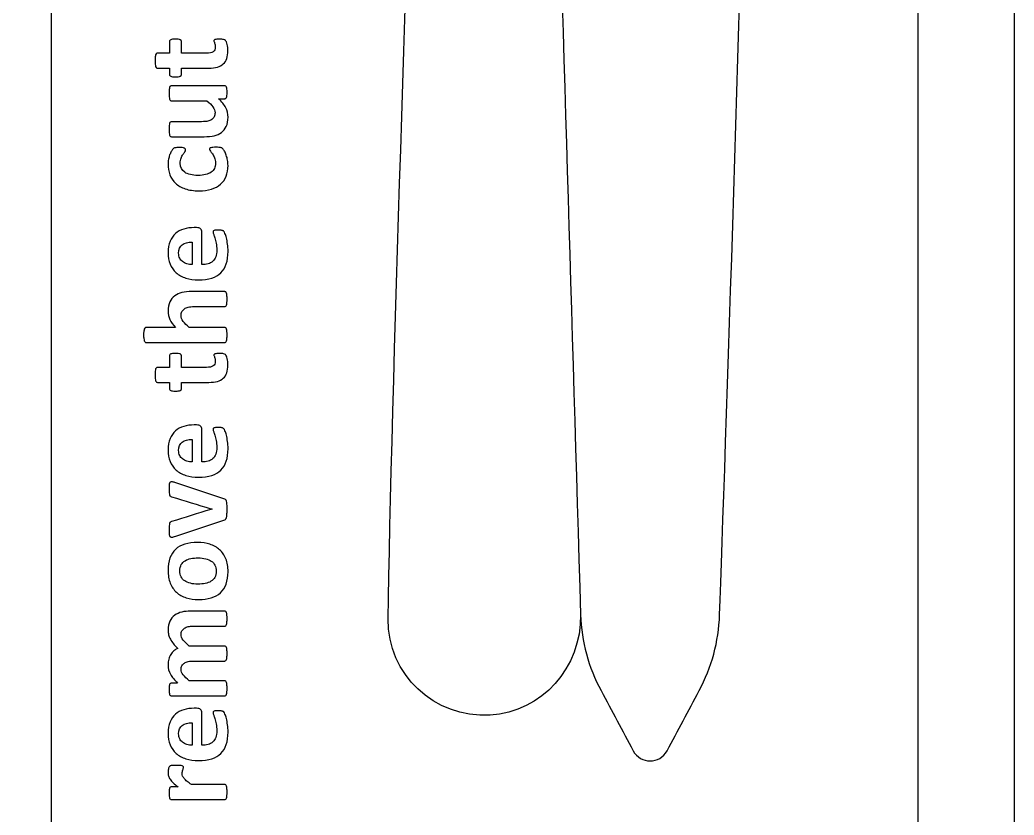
# Model space of a CAD drawing. Extents: x 0 to 465, y 0 to 285.
# Drawn here: x 413.5 to 465.2, y 39.2 to 80.5 of the extents above; entities that cross this region are included whole.
import ezdxf

# ---------------------------------------------------------------- set-up
doc = ezdxf.new("R2010")
doc.units = 0
doc.header["$MEASUREMENT"] = 0
doc.layers.add('DEFAULT', color=18, linetype='CONTINUOUS')

msp = doc.modelspace()

# ---------------------------------------------------------------- linework, layer by layer
at = {"layer": 'DEFAULT', "color": 18}
for points in [[(465.176, 0.176), (0.176, 0.176), (0.176, 285.176), (465.176, 285.176)], [(460.176, 5.176), (415.176, 5.176), (415.176, 140.176), (460.176, 140.176)]]:
    msp.add_lwpolyline(points, close=True, dxfattribs=at)
at = {"layer": 'DEFAULT', "color": 1}
for points, knots in [([(442.661, 49.626), (442.701, 46.927), (440.655, 44.579), (437.959, 44.425), (435.067, 44.26), (432.627, 46.56), (432.667, 49.419), (432.823, 60.412), (433.781, 87.935), (434.057, 95.727), (434.105, 97.101), (434.468, 98.442), (435.116, 99.653), (435.672, 100.692), (436.228, 101.731), (436.784, 102.77), (437.161, 103.474), (438.171, 103.474), (438.548, 102.77), (439.104, 101.731), (439.66, 100.692), (440.216, 99.653), (440.864, 98.442), (441.227, 97.099), (441.275, 95.725)], [0, 0, 0, 0, 1, 1, 1, 2, 2, 2, 3, 3, 3, 4, 4, 4, 14.021011, 14.021011, 14.021011, 15.021011, 15.021011, 15.021011, 25.042022, 25.042022, 25.042022, 26.042022, 26.042022, 26.042022, 26.042022]), ([(445.391, 42.581), (444.835, 43.621), (444.279, 44.66), (443.722, 45.7), (443.073, 46.91), (442.71, 48.254), (442.661, 49.626), (442.198, 64.992), (441.736, 80.358), (441.274, 95.724), (441.235, 98.426), (443.282, 100.772), (445.977, 100.927), (448.87, 101.093), (451.311, 98.793), (451.268, 95.935), (451.113, 84.939), (450.157, 57.419), (449.882, 49.626), (449.833, 48.25), (449.469, 46.91), (448.82, 45.7), (448.264, 44.66), (447.708, 43.621), (447.151, 42.581), (446.778, 41.879), (445.765, 41.879), (445.391, 42.581)], [0, 0, 0, 0, 10.025891, 10.025891, 10.025891, 11.025891, 11.025891, 11.025891, 141.754977, 141.754977, 141.754977, 142.754977, 142.754977, 142.754977, 143.754977, 143.754977, 143.754977, 144.754977, 144.754977, 144.754977, 145.754977, 145.754977, 145.754977, 155.780868, 155.780868, 155.780868, 156.780868, 156.780868, 156.780868, 156.780868])]:
    msp.add_open_spline(points, degree=3, knots=knots, dxfattribs=at)
at = {"layer": 'DEFAULT', "color": 18}
for points, knots in [([(423.904, 79.509), (423.995, 79.509), (424.065, 79.503), (424.113, 79.492), (424.162, 79.481), (424.196, 79.466), (424.215, 79.447), (424.235, 79.428), (424.252, 79.401), (424.268, 79.365), (424.283, 79.329), (424.297, 79.286), (424.308, 79.238), (424.32, 79.189), (424.329, 79.136), (424.335, 79.08), (424.341, 79.023), (424.344, 78.965), (424.344, 78.907), (424.344, 78.753), (424.325, 78.618), (424.285, 78.504), (424.246, 78.391), (424.186, 78.297), (424.103, 78.222), (424.022, 78.148), (423.919, 78.093), (423.796, 78.058), (423.671, 78.023), (423.525, 78.005), (423.355, 78.005), (422.883, 78.005), (422.41, 78.005), (421.938, 78.005), (421.938, 77.894), (421.938, 77.784), (421.938, 77.673), (421.938, 77.634), (421.914, 77.604), (421.865, 77.583), (421.817, 77.563), (421.736, 77.552), (421.622, 77.552), (421.562, 77.552), (421.511, 77.555), (421.47, 77.56), (421.428, 77.565), (421.396, 77.573), (421.372, 77.583), (421.349, 77.594), (421.331, 77.607), (421.321, 77.622), (421.311, 77.638), (421.306, 77.656), (421.306, 77.677), (421.306, 77.786), (421.306, 77.896), (421.306, 78.005), (421.1, 78.005), (420.894, 78.005), (420.689, 78.005), (420.668, 78.005), (420.649, 78.011), (420.633, 78.022), (420.616, 78.034), (420.603, 78.054), (420.591, 78.084), (420.58, 78.114), (420.571, 78.155), (420.566, 78.205), (420.561, 78.256), (420.558, 78.318), (420.558, 78.393), (420.558, 78.469), (420.561, 78.533), (420.566, 78.584), (420.571, 78.634), (420.58, 78.674), (420.591, 78.703), (420.603, 78.732), (420.616, 78.753), (420.633, 78.765), (420.649, 78.777), (420.668, 78.783), (420.689, 78.783), (420.894, 78.783), (421.1, 78.783), (421.306, 78.783), (421.306, 78.984), (421.306, 79.184), (421.306, 79.385), (421.306, 79.406), (421.311, 79.424), (421.321, 79.439), (421.331, 79.455), (421.349, 79.468), (421.372, 79.478), (421.396, 79.488), (421.428, 79.496), (421.47, 79.501), (421.511, 79.506), (421.562, 79.509), (421.622, 79.509), (421.736, 79.509), (421.817, 79.499), (421.865, 79.478), (421.914, 79.457), (421.938, 79.427), (421.938, 79.388), (421.938, 79.186), (421.938, 78.985), (421.938, 78.783), (422.371, 78.783), (422.804, 78.783), (423.237, 78.783), (423.388, 78.783), (423.501, 78.807), (423.576, 78.855), (423.652, 78.902), (423.69, 78.987), (423.69, 79.109), (423.69, 79.15), (423.686, 79.188), (423.679, 79.221), (423.672, 79.254), (423.663, 79.283), (423.654, 79.309), (423.645, 79.335), (423.637, 79.357), (423.63, 79.374), (423.622, 79.392), (423.618, 79.408), (423.618, 79.422), (423.618, 79.434), (423.622, 79.446), (423.63, 79.458), (423.637, 79.469), (423.651, 79.478), (423.673, 79.484), (423.694, 79.49), (423.724, 79.496), (423.761, 79.501), (423.798, 79.506), (423.846, 79.509), (423.904, 79.509)], [1, 1, 1, 1, 2, 2, 2, 3, 3, 3, 4, 4, 4, 5, 5, 5, 6, 6, 6, 7, 7, 7, 8, 8, 8, 9, 9, 9, 10, 10, 10, 11, 11, 11, 15.016, 15.016, 15.016, 15.956, 15.956, 15.956, 16.956, 16.956, 16.956, 17.956, 17.956, 17.956, 18.956, 18.956, 18.956, 19.956, 19.956, 19.956, 20.956, 20.956, 20.956, 21.956, 21.956, 21.956, 22.887, 22.887, 22.887, 24.636, 24.636, 24.636, 25.636, 25.636, 25.636, 26.636, 26.636, 26.636, 27.636, 27.636, 27.636, 28.636, 28.636, 28.636, 29.636, 29.636, 29.636, 30.636, 30.636, 30.636, 31.636, 31.636, 31.636, 32.636, 32.636, 32.636, 34.385, 34.385, 34.385, 36.091, 36.091, 36.091, 37.091, 37.091, 37.091, 38.091, 38.091, 38.091, 39.091, 39.091, 39.091, 40.091, 40.091, 40.091, 41.091, 41.091, 41.091, 42.091, 42.091, 42.091, 43.805, 43.805, 43.805, 47.487, 47.487, 47.487, 48.487, 48.487, 48.487, 49.487, 49.487, 49.487, 50.487, 50.487, 50.487, 51.487, 51.487, 51.487, 52.487, 52.487, 52.487, 53.487, 53.487, 53.487, 54.487, 54.487, 54.487, 55.487, 55.487, 55.487, 56.487, 56.487, 56.487, 57.487, 57.487, 57.487, 57.487]), ([(424.177, 77.087), (424.197, 77.087), (424.215, 77.082), (424.231, 77.072), (424.246, 77.062), (424.259, 77.044), (424.27, 77.018), (424.28, 76.992), (424.287, 76.958), (424.293, 76.915), (424.298, 76.873), (424.301, 76.82), (424.301, 76.756), (424.301, 76.687), (424.298, 76.632), (424.293, 76.59), (424.287, 76.547), (424.28, 76.514), (424.27, 76.489), (424.259, 76.464), (424.246, 76.447), (424.231, 76.436), (424.215, 76.426), (424.197, 76.421), (424.177, 76.421), (424.07, 76.421), (423.964, 76.421), (423.857, 76.421), (424.023, 76.268), (424.147, 76.112), (424.229, 75.954), (424.312, 75.796), (424.353, 75.632), (424.353, 75.463), (424.353, 75.272), (424.322, 75.113), (424.26, 74.984), (424.199, 74.854), (424.114, 74.75), (424.006, 74.67), (423.899, 74.591), (423.774, 74.534), (423.632, 74.5), (423.491, 74.466), (423.315, 74.449), (423.104, 74.449), (422.54, 74.449), (421.975, 74.449), (421.411, 74.449), (421.39, 74.449), (421.372, 74.455), (421.357, 74.466), (421.341, 74.477), (421.328, 74.498), (421.318, 74.528), (421.308, 74.558), (421.3, 74.598), (421.294, 74.649), (421.29, 74.699), (421.287, 74.762), (421.287, 74.836), (421.287, 74.913), (421.29, 74.976), (421.294, 75.025), (421.3, 75.075), (421.308, 75.115), (421.318, 75.145), (421.328, 75.175), (421.341, 75.196), (421.357, 75.208), (421.372, 75.221), (421.39, 75.227), (421.411, 75.227), (421.932, 75.227), (422.453, 75.227), (422.974, 75.227), (423.118, 75.227), (423.229, 75.236), (423.305, 75.255), (423.382, 75.273), (423.448, 75.302), (423.502, 75.34), (423.557, 75.379), (423.6, 75.427), (423.63, 75.486), (423.66, 75.545), (423.674, 75.613), (423.674, 75.692), (423.674, 75.791), (423.638, 75.891), (423.566, 75.991), (423.493, 76.091), (423.388, 76.198), (423.25, 76.312), (422.637, 76.312), (422.024, 76.312), (421.411, 76.312), (421.39, 76.312), (421.372, 76.318), (421.357, 76.329), (421.341, 76.341), (421.328, 76.361), (421.318, 76.391), (421.308, 76.421), (421.3, 76.461), (421.294, 76.511), (421.29, 76.56), (421.287, 76.623), (421.287, 76.7), (421.287, 76.776), (421.29, 76.839), (421.294, 76.889), (421.3, 76.939), (421.308, 76.978), (421.318, 77.007), (421.328, 77.036), (421.341, 77.056), (421.357, 77.069), (421.372, 77.081), (421.39, 77.087), (421.411, 77.087), (422.333, 77.087), (423.255, 77.087), (424.177, 77.087)], [7.84, 7.84, 7.84, 7.84, 8.84, 8.84, 8.84, 9.84, 9.84, 9.84, 10.84, 10.84, 10.84, 11.84, 11.84, 11.84, 12.84, 12.84, 12.84, 13.84, 13.84, 13.84, 14.84, 14.84, 14.84, 15.84, 15.84, 15.84, 16.745, 16.745, 16.745, 17.745, 17.745, 17.745, 18.745, 18.745, 18.745, 19.745, 19.745, 19.745, 20.745, 20.745, 20.745, 21.745, 21.745, 21.745, 22.745, 22.745, 22.745, 27.544, 27.544, 27.544, 28.544, 28.544, 28.544, 29.544, 29.544, 29.544, 30.544, 30.544, 30.544, 31.544, 31.544, 31.544, 32.544, 32.544, 32.544, 33.544, 33.544, 33.544, 34.544, 34.544, 34.544, 35.544, 35.544, 35.544, 39.974, 39.974, 39.974, 40.974, 40.974, 40.974, 41.974, 41.974, 41.974, 42.974, 42.974, 42.974, 43.974, 43.974, 43.974, 44.974, 44.974, 44.974, 45.974, 45.974, 45.974, 51.186, 51.186, 51.186, 52.186, 52.186, 52.186, 53.186, 53.186, 53.186, 54.186, 54.186, 54.186, 55.186, 55.186, 55.186, 56.186, 56.186, 56.186, 57.186, 57.186, 57.186, 58.186, 58.186, 58.186, 59.186, 59.186, 59.186, 67.026, 67.026, 67.026, 67.026]), ([(423.736, 73.9), (423.79, 73.9), (423.835, 73.899), (423.871, 73.895), (423.907, 73.892), (423.938, 73.888), (423.963, 73.883), (423.988, 73.878), (424.008, 73.872), (424.023, 73.864), (424.039, 73.857), (424.058, 73.841), (424.082, 73.816), (424.106, 73.791), (424.135, 73.749), (424.169, 73.689), (424.203, 73.629), (424.233, 73.561), (424.26, 73.484), (424.287, 73.408), (424.309, 73.325), (424.326, 73.235), (424.342, 73.145), (424.35, 73.053), (424.35, 72.957), (424.35, 72.745), (424.317, 72.556), (424.251, 72.391), (424.185, 72.227), (424.087, 72.089), (423.958, 71.978), (423.829, 71.866), (423.671, 71.782), (423.485, 71.725), (423.299, 71.668), (423.086, 71.64), (422.847, 71.64), (422.57, 71.64), (422.33, 71.674), (422.129, 71.743), (421.927, 71.813), (421.76, 71.909), (421.628, 72.033), (421.496, 72.158), (421.397, 72.304), (421.334, 72.474), (421.269, 72.643), (421.237, 72.829), (421.237, 73.032), (421.237, 73.114), (421.245, 73.195), (421.259, 73.275), (421.274, 73.355), (421.293, 73.429), (421.318, 73.498), (421.343, 73.568), (421.371, 73.63), (421.402, 73.684), (421.433, 73.739), (421.46, 73.778), (421.482, 73.801), (421.505, 73.823), (421.524, 73.84), (421.54, 73.849), (421.555, 73.858), (421.575, 73.865), (421.6, 73.871), (421.625, 73.876), (421.656, 73.88), (421.691, 73.883), (421.728, 73.886), (421.772, 73.888), (421.823, 73.888), (421.943, 73.888), (422.028, 73.877), (422.076, 73.857), (422.125, 73.836), (422.149, 73.809), (422.149, 73.776), (422.149, 73.741), (422.134, 73.703), (422.105, 73.664), (422.077, 73.625), (422.044, 73.579), (422.01, 73.525), (421.974, 73.471), (421.942, 73.407), (421.913, 73.333), (421.884, 73.258), (421.87, 73.169), (421.87, 73.066), (421.87, 72.863), (421.948, 72.708), (422.104, 72.601), (422.26, 72.493), (422.489, 72.439), (422.791, 72.439), (422.939, 72.439), (423.071, 72.453), (423.185, 72.48), (423.298, 72.507), (423.393, 72.547), (423.47, 72.599), (423.546, 72.652), (423.604, 72.718), (423.642, 72.798), (423.68, 72.877), (423.699, 72.97), (423.699, 73.075), (423.699, 73.183), (423.683, 73.275), (423.651, 73.353), (423.619, 73.43), (423.583, 73.498), (423.544, 73.556), (423.505, 73.614), (423.469, 73.662), (423.437, 73.702), (423.405, 73.741), (423.389, 73.774), (423.389, 73.801), (423.389, 73.819), (423.394, 73.835), (423.405, 73.847), (423.415, 73.86), (423.434, 73.87), (423.462, 73.877), (423.49, 73.884), (423.525, 73.89), (423.569, 73.894), (423.613, 73.898), (423.668, 73.9), (423.736, 73.9)], [1, 1, 1, 1, 2, 2, 2, 3, 3, 3, 4, 4, 4, 5, 5, 5, 6, 6, 6, 7, 7, 7, 8, 8, 8, 9, 9, 9, 10, 10, 10, 11, 11, 11, 12, 12, 12, 13, 13, 13, 14, 14, 14, 15, 15, 15, 16, 16, 16, 17, 17, 17, 18, 18, 18, 19, 19, 19, 20, 20, 20, 21, 21, 21, 22, 22, 22, 23, 23, 23, 24, 24, 24, 25, 25, 25, 26, 26, 26, 27, 27, 27, 28, 28, 28, 29, 29, 29, 30, 30, 30, 31, 31, 31, 32, 32, 32, 33, 33, 33, 34, 34, 34, 35, 35, 35, 36, 36, 36, 37, 37, 37, 38, 38, 38, 39, 39, 39, 40, 40, 40, 41, 41, 41, 42, 42, 42, 43, 43, 43, 44, 44, 44, 45, 45, 45, 45]), ([(422.713, 69.73), (422.808, 69.73), (422.879, 69.709), (422.924, 69.666), (422.969, 69.624), (422.992, 69.565), (422.992, 69.491), (422.992, 68.93), (422.992, 68.368), (422.992, 67.807), (423.11, 67.807), (423.217, 67.821), (423.313, 67.849), (423.409, 67.877), (423.491, 67.922), (423.558, 67.983), (423.626, 68.044), (423.676, 68.122), (423.712, 68.218), (423.747, 68.314), (423.764, 68.43), (423.764, 68.564), (423.764, 68.7), (423.755, 68.82), (423.735, 68.923), (423.715, 69.027), (423.694, 69.116), (423.67, 69.192), (423.646, 69.267), (423.624, 69.33), (423.605, 69.379), (423.585, 69.429), (423.575, 69.469), (423.575, 69.5), (423.575, 69.519), (423.579, 69.534), (423.586, 69.547), (423.593, 69.559), (423.606, 69.569), (423.625, 69.578), (423.644, 69.586), (423.67, 69.592), (423.704, 69.595), (423.738, 69.598), (423.781, 69.599), (423.833, 69.599), (423.878, 69.599), (423.917, 69.598), (423.949, 69.596), (423.981, 69.594), (424.008, 69.591), (424.031, 69.587), (424.054, 69.583), (424.073, 69.577), (424.088, 69.568), (424.104, 69.56), (424.119, 69.549), (424.133, 69.536), (424.148, 69.522), (424.167, 69.486), (424.192, 69.426), (424.217, 69.366), (424.241, 69.289), (424.265, 69.196), (424.289, 69.103), (424.309, 68.997), (424.327, 68.877), (424.345, 68.757), (424.353, 68.629), (424.353, 68.493), (424.353, 68.246), (424.322, 68.031), (424.261, 67.846), (424.198, 67.661), (424.104, 67.507), (423.978, 67.382), (423.852, 67.259), (423.693, 67.166), (423.501, 67.105), (423.308, 67.044), (423.083, 67.013), (422.825, 67.013), (422.579, 67.013), (422.357, 67.046), (422.16, 67.11), (421.963, 67.174), (421.795, 67.267), (421.658, 67.389), (421.52, 67.511), (421.415, 67.659), (421.343, 67.834), (421.27, 68.008), (421.234, 68.205), (421.234, 68.424), (421.234, 68.656), (421.268, 68.854), (421.337, 69.018), (421.405, 69.182), (421.499, 69.317), (421.62, 69.423), (421.741, 69.528), (421.884, 69.606), (422.05, 69.655), (422.215, 69.705), (422.395, 69.73), (422.589, 69.73), (422.63, 69.73), (422.672, 69.73), (422.713, 69.73)], [0.352, 0.352, 0.352, 0.352, 1.352, 1.352, 1.352, 2.352, 2.352, 2.352, 7.125, 7.125, 7.125, 8.125, 8.125, 8.125, 9.125, 9.125, 9.125, 10.125, 10.125, 10.125, 11.125, 11.125, 11.125, 12.125, 12.125, 12.125, 13.125, 13.125, 13.125, 14.125, 14.125, 14.125, 15.125, 15.125, 15.125, 16.125, 16.125, 16.125, 17.125, 17.125, 17.125, 18.125, 18.125, 18.125, 19.125, 19.125, 19.125, 20.125, 20.125, 20.125, 21.125, 21.125, 21.125, 22.125, 22.125, 22.125, 23.125, 23.125, 23.125, 24.125, 24.125, 24.125, 25.125, 25.125, 25.125, 26.125, 26.125, 26.125, 27.125, 27.125, 27.125, 28.125, 28.125, 28.125, 29.125, 29.125, 29.125, 30.125, 30.125, 30.125, 31.125, 31.125, 31.125, 32.125, 32.125, 32.125, 33.125, 33.125, 33.125, 34.125, 34.125, 34.125, 35.125, 35.125, 35.125, 36.125, 36.125, 36.125, 37.125, 37.125, 37.125, 38.125, 38.125, 38.125, 39.125, 39.125, 39.125, 39.477, 39.477, 39.477, 39.477]), ([(422.49, 68.973), (422.271, 68.979), (422.099, 68.935), (421.974, 68.841), (421.849, 68.747), (421.786, 68.602), (421.786, 68.406), (421.786, 68.306), (421.805, 68.22), (421.842, 68.147), (421.879, 68.074), (421.929, 68.013), (421.993, 67.964), (422.056, 67.915), (422.13, 67.878), (422.216, 67.852), (422.302, 67.826), (422.393, 67.811), (422.49, 67.807), (422.49, 68.196), (422.49, 68.584), (422.49, 68.973)], [3.305, 3.305, 3.305, 3.305, 4.305, 4.305, 4.305, 5.305, 5.305, 5.305, 6.305, 6.305, 6.305, 7.305, 7.305, 7.305, 8.305, 8.305, 8.305, 9.305, 9.305, 9.305, 12.61, 12.61, 12.61, 12.61]), ([(424.177, 66.409), (424.197, 66.409), (424.215, 66.403), (424.231, 66.39), (424.246, 66.378), (424.259, 66.357), (424.27, 66.328), (424.28, 66.299), (424.287, 66.26), (424.293, 66.209), (424.298, 66.158), (424.301, 66.096), (424.301, 66.021), (424.301, 65.945), (424.298, 65.881), (424.293, 65.831), (424.287, 65.78), (424.28, 65.74), (424.27, 65.711), (424.259, 65.682), (424.246, 65.662), (424.231, 65.649), (424.215, 65.637), (424.197, 65.631), (424.177, 65.631), (423.651, 65.631), (423.124, 65.631), (422.598, 65.631), (422.464, 65.631), (422.359, 65.621), (422.282, 65.601), (422.206, 65.582), (422.14, 65.553), (422.085, 65.516), (422.031, 65.479), (421.988, 65.431), (421.958, 65.372), (421.928, 65.313), (421.913, 65.244), (421.913, 65.166), (421.913, 65.066), (421.95, 64.966), (422.022, 64.865), (422.094, 64.764), (422.2, 64.658), (422.338, 64.549), (422.951, 64.549), (423.564, 64.549), (424.177, 64.549), (424.197, 64.549), (424.215, 64.542), (424.231, 64.53), (424.246, 64.518), (424.259, 64.497), (424.27, 64.467), (424.28, 64.437), (424.287, 64.397), (424.293, 64.347), (424.298, 64.298), (424.301, 64.234), (424.301, 64.158), (424.301, 64.081), (424.298, 64.019), (424.293, 63.969), (424.287, 63.919), (424.28, 63.879), (424.27, 63.85), (424.259, 63.82), (424.246, 63.798), (424.231, 63.786), (424.215, 63.773), (424.197, 63.767), (424.177, 63.767), (422.818, 63.767), (421.458, 63.767), (420.099, 63.767), (420.079, 63.767), (420.06, 63.773), (420.044, 63.786), (420.027, 63.798), (420.013, 63.82), (420.002, 63.85), (419.991, 63.879), (419.981, 63.919), (419.975, 63.969), (419.969, 64.019), (419.966, 64.081), (419.966, 64.158), (419.966, 64.234), (419.969, 64.298), (419.975, 64.347), (419.981, 64.397), (419.991, 64.437), (420.002, 64.467), (420.013, 64.497), (420.027, 64.518), (420.044, 64.53), (420.06, 64.542), (420.079, 64.549), (420.099, 64.549), (420.609, 64.549), (421.118, 64.549), (421.628, 64.549), (421.496, 64.683), (421.397, 64.82), (421.332, 64.959), (421.267, 65.099), (421.234, 65.244), (421.234, 65.395), (421.234, 65.583), (421.265, 65.742), (421.327, 65.871), (421.389, 66), (421.474, 66.105), (421.581, 66.184), (421.689, 66.264), (421.815, 66.321), (421.958, 66.356), (422.102, 66.391), (422.276, 66.409), (422.481, 66.409), (423.046, 66.409), (423.611, 66.409), (424.177, 66.409)], [4.808, 4.808, 4.808, 4.808, 5.808, 5.808, 5.808, 6.808, 6.808, 6.808, 7.808, 7.808, 7.808, 8.808, 8.808, 8.808, 9.808, 9.808, 9.808, 10.808, 10.808, 10.808, 11.808, 11.808, 11.808, 12.808, 12.808, 12.808, 17.282, 17.282, 17.282, 18.282, 18.282, 18.282, 19.282, 19.282, 19.282, 20.282, 20.282, 20.282, 21.282, 21.282, 21.282, 22.282, 22.282, 22.282, 23.282, 23.282, 23.282, 28.494, 28.494, 28.494, 29.494, 29.494, 29.494, 30.494, 30.494, 30.494, 31.494, 31.494, 31.494, 32.494, 32.494, 32.494, 33.494, 33.494, 33.494, 34.494, 34.494, 34.494, 35.494, 35.494, 35.494, 36.494, 36.494, 36.494, 48.052, 48.052, 48.052, 49.052, 49.052, 49.052, 50.052, 50.052, 50.052, 51.052, 51.052, 51.052, 52.052, 52.052, 52.052, 53.052, 53.052, 53.052, 54.052, 54.052, 54.052, 55.052, 55.052, 55.052, 56.052, 56.052, 56.052, 60.385, 60.385, 60.385, 61.385, 61.385, 61.385, 62.385, 62.385, 62.385, 63.385, 63.385, 63.385, 64.385, 64.385, 64.385, 65.385, 65.385, 65.385, 66.385, 66.385, 66.385, 71.193, 71.193, 71.193, 71.193]), ([(423.904, 63.203), (423.995, 63.203), (424.065, 63.197), (424.113, 63.186), (424.162, 63.174), (424.196, 63.16), (424.215, 63.141), (424.235, 63.122), (424.252, 63.095), (424.268, 63.059), (424.283, 63.023), (424.297, 62.98), (424.308, 62.932), (424.32, 62.883), (424.329, 62.83), (424.335, 62.774), (424.341, 62.716), (424.344, 62.659), (424.344, 62.601), (424.344, 62.446), (424.325, 62.312), (424.285, 62.198), (424.246, 62.085), (424.186, 61.99), (424.103, 61.916), (424.022, 61.842), (423.919, 61.787), (423.796, 61.752), (423.671, 61.717), (423.525, 61.699), (423.355, 61.699), (422.883, 61.699), (422.41, 61.699), (421.938, 61.699), (421.938, 61.589), (421.938, 61.478), (421.938, 61.367), (421.938, 61.328), (421.914, 61.298), (421.865, 61.277), (421.817, 61.257), (421.736, 61.246), (421.622, 61.246), (421.562, 61.246), (421.511, 61.249), (421.47, 61.254), (421.428, 61.26), (421.396, 61.267), (421.372, 61.277), (421.349, 61.288), (421.331, 61.301), (421.321, 61.316), (421.311, 61.332), (421.306, 61.35), (421.306, 61.371), (421.306, 61.48), (421.306, 61.59), (421.306, 61.699), (421.1, 61.699), (420.894, 61.699), (420.689, 61.699), (420.668, 61.699), (420.649, 61.705), (420.633, 61.716), (420.616, 61.728), (420.603, 61.748), (420.591, 61.778), (420.58, 61.808), (420.571, 61.849), (420.566, 61.899), (420.561, 61.95), (420.558, 62.012), (420.558, 62.087), (420.558, 62.163), (420.561, 62.227), (420.566, 62.277), (420.571, 62.328), (420.58, 62.368), (420.591, 62.397), (420.603, 62.426), (420.616, 62.446), (420.633, 62.459), (420.649, 62.471), (420.668, 62.477), (420.689, 62.477), (420.894, 62.477), (421.1, 62.477), (421.306, 62.477), (421.306, 62.678), (421.306, 62.878), (421.306, 63.079), (421.306, 63.1), (421.311, 63.118), (421.321, 63.133), (421.331, 63.149), (421.349, 63.162), (421.372, 63.172), (421.396, 63.182), (421.428, 63.19), (421.47, 63.195), (421.511, 63.2), (421.562, 63.203), (421.622, 63.203), (421.736, 63.203), (421.817, 63.193), (421.865, 63.172), (421.914, 63.151), (421.938, 63.121), (421.938, 63.082), (421.938, 62.88), (421.938, 62.679), (421.938, 62.477), (422.371, 62.477), (422.804, 62.477), (423.237, 62.477), (423.388, 62.477), (423.501, 62.501), (423.576, 62.549), (423.652, 62.596), (423.69, 62.681), (423.69, 62.803), (423.69, 62.844), (423.686, 62.882), (423.679, 62.915), (423.672, 62.948), (423.663, 62.977), (423.654, 63.003), (423.645, 63.029), (423.637, 63.051), (423.63, 63.068), (423.622, 63.085), (423.618, 63.102), (423.618, 63.116), (423.618, 63.129), (423.622, 63.141), (423.63, 63.152), (423.637, 63.163), (423.651, 63.172), (423.673, 63.178), (423.694, 63.184), (423.724, 63.19), (423.761, 63.195), (423.798, 63.2), (423.846, 63.203), (423.904, 63.203)], [1, 1, 1, 1, 2, 2, 2, 3, 3, 3, 4, 4, 4, 5, 5, 5, 6, 6, 6, 7, 7, 7, 8, 8, 8, 9, 9, 9, 10, 10, 10, 11, 11, 11, 15.016, 15.016, 15.016, 15.956, 15.956, 15.956, 16.956, 16.956, 16.956, 17.956, 17.956, 17.956, 18.956, 18.956, 18.956, 19.956, 19.956, 19.956, 20.956, 20.956, 20.956, 21.956, 21.956, 21.956, 22.887, 22.887, 22.887, 24.636, 24.636, 24.636, 25.636, 25.636, 25.636, 26.636, 26.636, 26.636, 27.636, 27.636, 27.636, 28.636, 28.636, 28.636, 29.636, 29.636, 29.636, 30.636, 30.636, 30.636, 31.636, 31.636, 31.636, 32.636, 32.636, 32.636, 34.385, 34.385, 34.385, 36.09, 36.09, 36.09, 37.09, 37.09, 37.09, 38.09, 38.09, 38.09, 39.09, 39.09, 39.09, 40.09, 40.09, 40.09, 41.09, 41.09, 41.09, 42.09, 42.09, 42.09, 43.804, 43.804, 43.804, 47.486, 47.486, 47.486, 48.486, 48.486, 48.486, 49.486, 49.486, 49.486, 50.486, 50.486, 50.486, 51.486, 51.486, 51.486, 52.486, 52.486, 52.486, 53.486, 53.486, 53.486, 54.486, 54.486, 54.486, 55.486, 55.486, 55.486, 56.486, 56.486, 56.486, 57.486, 57.486, 57.486, 57.486]), ([(422.713, 59.489), (422.808, 59.489), (422.879, 59.467), (422.924, 59.425), (422.969, 59.382), (422.992, 59.324), (422.992, 59.25), (422.992, 58.688), (422.992, 58.127), (422.992, 57.566), (423.11, 57.566), (423.217, 57.58), (423.313, 57.608), (423.409, 57.636), (423.491, 57.68), (423.558, 57.741), (423.626, 57.802), (423.676, 57.881), (423.712, 57.977), (423.747, 58.073), (423.764, 58.188), (423.764, 58.323), (423.764, 58.459), (423.755, 58.579), (423.735, 58.682), (423.715, 58.786), (423.694, 58.875), (423.67, 58.951), (423.646, 59.026), (423.624, 59.089), (423.605, 59.138), (423.585, 59.188), (423.575, 59.228), (423.575, 59.259), (423.575, 59.278), (423.579, 59.293), (423.586, 59.306), (423.593, 59.318), (423.606, 59.328), (423.625, 59.337), (423.644, 59.345), (423.67, 59.35), (423.704, 59.353), (423.738, 59.357), (423.781, 59.358), (423.833, 59.358), (423.878, 59.358), (423.917, 59.357), (423.949, 59.355), (423.981, 59.353), (424.008, 59.35), (424.031, 59.346), (424.054, 59.342), (424.073, 59.335), (424.088, 59.327), (424.104, 59.319), (424.119, 59.308), (424.133, 59.295), (424.148, 59.281), (424.167, 59.244), (424.192, 59.185), (424.217, 59.125), (424.241, 59.048), (424.265, 58.955), (424.289, 58.862), (424.309, 58.756), (424.327, 58.636), (424.345, 58.516), (424.353, 58.388), (424.353, 58.251), (424.353, 58.006), (424.322, 57.79), (424.261, 57.605), (424.198, 57.42), (424.104, 57.265), (423.978, 57.141), (423.852, 57.017), (423.693, 56.925), (423.501, 56.864), (423.308, 56.803), (423.083, 56.772), (422.825, 56.772), (422.579, 56.772), (422.357, 56.804), (422.16, 56.869), (421.963, 56.932), (421.795, 57.026), (421.658, 57.148), (421.52, 57.269), (421.415, 57.418), (421.343, 57.592), (421.27, 57.767), (421.234, 57.964), (421.234, 58.183), (421.234, 58.415), (421.268, 58.613), (421.337, 58.777), (421.405, 58.941), (421.499, 59.076), (421.62, 59.181), (421.741, 59.287), (421.884, 59.364), (422.05, 59.414), (422.215, 59.464), (422.395, 59.489), (422.589, 59.489), (422.63, 59.489), (422.672, 59.489), (422.713, 59.489)], [0.352, 0.352, 0.352, 0.352, 1.352, 1.352, 1.352, 2.352, 2.352, 2.352, 7.125, 7.125, 7.125, 8.125, 8.125, 8.125, 9.125, 9.125, 9.125, 10.125, 10.125, 10.125, 11.125, 11.125, 11.125, 12.125, 12.125, 12.125, 13.125, 13.125, 13.125, 14.125, 14.125, 14.125, 15.125, 15.125, 15.125, 16.125, 16.125, 16.125, 17.125, 17.125, 17.125, 18.125, 18.125, 18.125, 19.125, 19.125, 19.125, 20.125, 20.125, 20.125, 21.125, 21.125, 21.125, 22.125, 22.125, 22.125, 23.125, 23.125, 23.125, 24.125, 24.125, 24.125, 25.125, 25.125, 25.125, 26.125, 26.125, 26.125, 27.125, 27.125, 27.125, 28.125, 28.125, 28.125, 29.125, 29.125, 29.125, 30.125, 30.125, 30.125, 31.125, 31.125, 31.125, 32.125, 32.125, 32.125, 33.125, 33.125, 33.125, 34.125, 34.125, 34.125, 35.125, 35.125, 35.125, 36.125, 36.125, 36.125, 37.125, 37.125, 37.125, 38.125, 38.125, 38.125, 39.125, 39.125, 39.125, 39.477, 39.477, 39.477, 39.477]), ([(422.49, 58.732), (422.271, 58.738), (422.099, 58.694), (421.974, 58.6), (421.849, 58.506), (421.786, 58.361), (421.786, 58.165), (421.786, 58.065), (421.805, 57.979), (421.842, 57.906), (421.879, 57.832), (421.929, 57.771), (421.993, 57.723), (422.056, 57.674), (422.13, 57.637), (422.216, 57.611), (422.302, 57.585), (422.393, 57.57), (422.49, 57.566), (422.49, 57.955), (422.49, 58.343), (422.49, 58.732)], [3.305, 3.305, 3.305, 3.305, 4.305, 4.305, 4.305, 5.305, 5.305, 5.305, 6.305, 6.305, 6.305, 7.305, 7.305, 7.305, 8.305, 8.305, 8.305, 9.305, 9.305, 9.305, 12.61, 12.61, 12.61, 12.61]), ([(421.408, 56.534), (421.418, 56.534), (421.431, 56.533), (421.445, 56.532), (421.459, 56.531), (421.476, 56.529), (421.493, 56.526), (421.511, 56.523), (421.531, 56.519), (421.554, 56.513), (421.576, 56.508), (421.602, 56.501), (421.631, 56.493), (422.465, 56.216), (423.299, 55.939), (424.133, 55.662), (424.168, 55.652), (424.197, 55.638), (424.219, 55.621), (424.24, 55.603), (424.257, 55.574), (424.27, 55.533), (424.282, 55.493), (424.29, 55.439), (424.295, 55.369), (424.298, 55.3), (424.301, 55.21), (424.301, 55.098), (424.301, 54.988), (424.298, 54.899), (424.293, 54.83), (424.288, 54.761), (424.279, 54.706), (424.267, 54.667), (424.254, 54.628), (424.237, 54.599), (424.215, 54.582), (424.194, 54.564), (424.166, 54.55), (424.133, 54.54), (423.299, 54.263), (422.465, 53.986), (421.631, 53.709), (421.59, 53.697), (421.552, 53.687), (421.52, 53.68), (421.487, 53.672), (421.463, 53.668), (421.448, 53.667), (421.434, 53.666), (421.42, 53.666), (421.408, 53.666), (421.387, 53.666), (421.369, 53.671), (421.354, 53.682), (421.338, 53.694), (421.325, 53.714), (421.315, 53.743), (421.304, 53.772), (421.297, 53.812), (421.293, 53.862), (421.289, 53.913), (421.287, 53.977), (421.287, 54.053), (421.287, 54.138), (421.29, 54.206), (421.295, 54.258), (421.3, 54.309), (421.307, 54.35), (421.316, 54.38), (421.326, 54.41), (421.339, 54.431), (421.356, 54.444), (421.374, 54.456), (421.395, 54.467), (421.42, 54.475), (422.097, 54.685), (422.774, 54.894), (423.451, 55.104), (423.477, 55.11), (423.503, 55.117), (423.529, 55.123), (423.503, 55.129), (423.477, 55.135), (423.451, 55.142), (422.774, 55.348), (422.097, 55.555), (421.42, 55.761), (421.395, 55.768), (421.374, 55.778), (421.356, 55.791), (421.339, 55.804), (421.326, 55.826), (421.316, 55.854), (421.307, 55.883), (421.3, 55.922), (421.295, 55.971), (421.29, 56.019), (421.287, 56.083), (421.287, 56.161), (421.287, 56.238), (421.289, 56.3), (421.293, 56.349), (421.297, 56.398), (421.304, 56.436), (421.315, 56.462), (421.325, 56.489), (421.338, 56.508), (421.354, 56.518), (421.369, 56.528), (421.387, 56.534), (421.408, 56.534)], [1, 1, 1, 1, 2, 2, 2, 3, 3, 3, 4, 4, 4, 5, 5, 5, 12.474047, 12.474047, 12.474047, 13.474047, 13.474047, 13.474047, 14.474047, 14.474047, 14.474047, 15.474047, 15.474047, 15.474047, 16.474047, 16.474047, 16.474047, 17.474047, 17.474047, 17.474047, 18.474047, 18.474047, 18.474047, 19.474047, 19.474047, 19.474047, 20.474047, 20.474047, 20.474047, 27.948095, 27.948095, 27.948095, 28.948095, 28.948095, 28.948095, 29.948095, 29.948095, 29.948095, 30.948095, 30.948095, 30.948095, 31.948095, 31.948095, 31.948095, 32.948095, 32.948095, 32.948095, 33.948095, 33.948095, 33.948095, 34.948095, 34.948095, 34.948095, 35.948095, 35.948095, 35.948095, 36.948095, 36.948095, 36.948095, 37.948095, 37.948095, 37.948095, 38.948095, 38.948095, 38.948095, 44.975176, 44.975176, 44.975176, 45.20147, 45.20147, 45.20147, 45.427764, 45.427764, 45.427764, 51.446908, 51.446908, 51.446908, 52.446908, 52.446908, 52.446908, 53.446908, 53.446908, 53.446908, 54.446908, 54.446908, 54.446908, 55.446908, 55.446908, 55.446908, 56.446908, 56.446908, 56.446908, 57.446908, 57.446908, 57.446908, 58.446908, 58.446908, 58.446908, 59.446908, 59.446908, 59.446908, 59.446908]), ([(422.766, 53.389), (423.002, 53.389), (423.217, 53.359), (423.411, 53.297), (423.605, 53.235), (423.773, 53.14), (423.913, 53.014), (424.054, 52.888), (424.162, 52.73), (424.239, 52.54), (424.315, 52.35), (424.353, 52.128), (424.353, 51.874), (424.353, 51.627), (424.319, 51.414), (424.251, 51.232), (424.183, 51.05), (424.084, 50.899), (423.953, 50.779), (423.823, 50.659), (423.663, 50.57), (423.473, 50.512), (423.283, 50.454), (423.066, 50.425), (422.822, 50.425), (422.586, 50.425), (422.371, 50.457), (422.175, 50.52), (421.98, 50.583), (421.813, 50.678), (421.673, 50.804), (421.534, 50.93), (421.425, 51.088), (421.349, 51.277), (421.273, 51.466), (421.234, 51.687), (421.234, 51.942), (421.234, 52.19), (421.268, 52.405), (421.335, 52.587), (421.402, 52.769), (421.501, 52.919), (421.631, 53.038), (421.761, 53.157), (421.922, 53.245), (422.112, 53.303), (422.302, 53.361), (422.52, 53.389), (422.766, 53.389)], [1, 1, 1, 1, 2, 2, 2, 3, 3, 3, 4, 4, 4, 5, 5, 5, 6, 6, 6, 7, 7, 7, 8, 8, 8, 9, 9, 9, 10, 10, 10, 11, 11, 11, 12, 12, 12, 13, 13, 13, 14, 14, 14, 15, 15, 15, 16, 16, 16, 17, 17, 17, 17]), ([(422.797, 52.587), (422.66, 52.587), (422.535, 52.576), (422.42, 52.554), (422.305, 52.532), (422.206, 52.496), (422.121, 52.444), (422.036, 52.392), (421.97, 52.323), (421.922, 52.238), (421.875, 52.152), (421.851, 52.044), (421.851, 51.914), (421.851, 51.798), (421.873, 51.697), (421.915, 51.61), (421.957, 51.523), (422.019, 51.452), (422.101, 51.396), (422.183, 51.34), (422.28, 51.298), (422.395, 51.27), (422.51, 51.242), (422.641, 51.228), (422.788, 51.228), (422.924, 51.228), (423.049, 51.24), (423.164, 51.263), (423.279, 51.285), (423.379, 51.322), (423.464, 51.373), (423.548, 51.423), (423.614, 51.492), (423.66, 51.579), (423.707, 51.666), (423.73, 51.773), (423.73, 51.901), (423.73, 52.019), (423.709, 52.122), (423.667, 52.208), (423.625, 52.295), (423.563, 52.366), (423.482, 52.422), (423.402, 52.478), (423.304, 52.52), (423.189, 52.546), (423.074, 52.573), (422.944, 52.587), (422.797, 52.587)], [1, 1, 1, 1, 2, 2, 2, 3, 3, 3, 4, 4, 4, 5, 5, 5, 6, 6, 6, 7, 7, 7, 8, 8, 8, 9, 9, 9, 10, 10, 10, 11, 11, 11, 12, 12, 12, 13, 13, 13, 14, 14, 14, 15, 15, 15, 16, 16, 16, 17, 17, 17, 17]), ([(424.177, 49.827), (424.197, 49.827), (424.215, 49.821), (424.231, 49.808), (424.246, 49.796), (424.259, 49.775), (424.27, 49.746), (424.28, 49.717), (424.287, 49.678), (424.293, 49.629), (424.298, 49.579), (424.301, 49.516), (424.301, 49.439), (424.301, 49.361), (424.298, 49.297), (424.293, 49.247), (424.287, 49.198), (424.28, 49.158), (424.27, 49.128), (424.259, 49.098), (424.246, 49.077), (424.231, 49.066), (424.215, 49.054), (424.197, 49.049), (424.177, 49.049), (423.63, 49.049), (423.083, 49.049), (422.537, 49.049), (422.443, 49.049), (422.359, 49.04), (422.282, 49.022), (422.206, 49.005), (422.14, 48.978), (422.085, 48.942), (422.031, 48.906), (421.988, 48.86), (421.958, 48.805), (421.928, 48.751), (421.913, 48.685), (421.913, 48.609), (421.913, 48.515), (421.95, 48.422), (422.022, 48.326), (422.094, 48.231), (422.2, 48.128), (422.338, 48.016), (422.951, 48.016), (423.564, 48.016), (424.177, 48.016), (424.197, 48.016), (424.215, 48.01), (424.231, 47.997), (424.246, 47.985), (424.259, 47.964), (424.27, 47.934), (424.28, 47.904), (424.287, 47.865), (424.293, 47.815), (424.298, 47.765), (424.301, 47.703), (424.301, 47.629), (424.301, 47.552), (424.298, 47.489), (424.293, 47.439), (424.287, 47.39), (424.28, 47.35), (424.27, 47.32), (424.259, 47.29), (424.246, 47.269), (424.231, 47.257), (424.215, 47.244), (424.197, 47.238), (424.177, 47.238), (423.63, 47.238), (423.083, 47.238), (422.537, 47.238), (422.443, 47.238), (422.359, 47.229), (422.282, 47.212), (422.206, 47.194), (422.14, 47.168), (422.085, 47.132), (422.031, 47.098), (421.988, 47.052), (421.958, 46.996), (421.928, 46.94), (421.913, 46.875), (421.913, 46.801), (421.913, 46.706), (421.95, 46.611), (422.022, 46.515), (422.094, 46.421), (422.2, 46.318), (422.338, 46.209), (422.951, 46.209), (423.564, 46.209), (424.177, 46.209), (424.197, 46.209), (424.215, 46.203), (424.231, 46.19), (424.246, 46.178), (424.259, 46.156), (424.27, 46.126), (424.28, 46.096), (424.287, 46.057), (424.293, 46.007), (424.298, 45.957), (424.301, 45.895), (424.301, 45.818), (424.301, 45.741), (424.298, 45.678), (424.293, 45.629), (424.287, 45.579), (424.28, 45.539), (424.27, 45.509), (424.259, 45.479), (424.246, 45.458), (424.231, 45.446), (424.215, 45.434), (424.197, 45.427), (424.177, 45.427), (423.255, 45.427), (422.333, 45.427), (421.411, 45.427), (421.39, 45.427), (421.372, 45.432), (421.357, 45.443), (421.341, 45.453), (421.328, 45.472), (421.318, 45.498), (421.308, 45.526), (421.3, 45.56), (421.294, 45.602), (421.29, 45.645), (421.287, 45.698), (421.287, 45.762), (421.287, 45.828), (421.29, 45.883), (421.294, 45.926), (421.3, 45.97), (421.308, 46.004), (421.318, 46.027), (421.328, 46.051), (421.341, 46.068), (421.357, 46.078), (421.372, 46.089), (421.39, 46.094), (421.411, 46.094), (421.517, 46.094), (421.624, 46.094), (421.73, 46.094), (421.565, 46.247), (421.441, 46.399), (421.358, 46.551), (421.275, 46.703), (421.234, 46.862), (421.234, 47.027), (421.234, 47.141), (421.246, 47.243), (421.27, 47.334), (421.294, 47.425), (421.328, 47.506), (421.372, 47.578), (421.417, 47.649), (421.47, 47.71), (421.532, 47.762), (421.594, 47.814), (421.663, 47.857), (421.74, 47.892), (421.651, 47.975), (421.574, 48.056), (421.51, 48.136), (421.446, 48.215), (421.394, 48.294), (421.354, 48.371), (421.313, 48.449), (421.284, 48.526), (421.263, 48.604), (421.244, 48.682), (421.234, 48.761), (421.234, 48.841), (421.234, 49.025), (421.265, 49.18), (421.327, 49.306), (421.389, 49.432), (421.474, 49.534), (421.58, 49.611), (421.686, 49.689), (421.811, 49.744), (421.953, 49.777), (422.096, 49.81), (422.247, 49.827), (422.406, 49.827), (422.996, 49.827), (423.586, 49.827), (424.177, 49.827)], [5.019, 5.019, 5.019, 5.019, 6.019, 6.019, 6.019, 7.019, 7.019, 7.019, 8.019, 8.019, 8.019, 9.019, 9.019, 9.019, 10.019, 10.019, 10.019, 11.019, 11.019, 11.019, 12.019, 12.019, 12.019, 13.019, 13.019, 13.019, 17.668, 17.668, 17.668, 18.668, 18.668, 18.668, 19.668, 19.668, 19.668, 20.668, 20.668, 20.668, 21.668, 21.668, 21.668, 22.668, 22.668, 22.668, 23.668, 23.668, 23.668, 28.88, 28.88, 28.88, 29.88, 29.88, 29.88, 30.88, 30.88, 30.88, 31.88, 31.88, 31.88, 32.88, 32.88, 32.88, 33.88, 33.88, 33.88, 34.88, 34.88, 34.88, 35.88, 35.88, 35.88, 36.88, 36.88, 36.88, 41.529, 41.529, 41.529, 42.529, 42.529, 42.529, 43.529, 43.529, 43.529, 44.529, 44.529, 44.529, 45.529, 45.529, 45.529, 46.529, 46.529, 46.529, 47.529, 47.529, 47.529, 52.741, 52.741, 52.741, 53.741, 53.741, 53.741, 54.741, 54.741, 54.741, 55.741, 55.741, 55.741, 56.741, 56.741, 56.741, 57.741, 57.741, 57.741, 58.741, 58.741, 58.741, 59.741, 59.741, 59.741, 60.741, 60.741, 60.741, 68.581, 68.581, 68.581, 69.581, 69.581, 69.581, 70.581, 70.581, 70.581, 71.581, 71.581, 71.581, 72.581, 72.581, 72.581, 73.581, 73.581, 73.581, 74.581, 74.581, 74.581, 75.581, 75.581, 75.581, 76.581, 76.581, 76.581, 77.486, 77.486, 77.486, 78.486, 78.486, 78.486, 79.486, 79.486, 79.486, 80.486, 80.486, 80.486, 81.486, 81.486, 81.486, 82.486, 82.486, 82.486, 83.486, 83.486, 83.486, 84.486, 84.486, 84.486, 85.486, 85.486, 85.486, 86.486, 86.486, 86.486, 87.486, 87.486, 87.486, 88.486, 88.486, 88.486, 89.486, 89.486, 89.486, 90.486, 90.486, 90.486, 91.486, 91.486, 91.486, 96.505, 96.505, 96.505, 96.505]), ([(422.713, 44.786), (422.808, 44.786), (422.879, 44.764), (422.924, 44.722), (422.969, 44.679), (422.992, 44.621), (422.992, 44.547), (422.992, 43.986), (422.992, 43.424), (422.992, 42.863), (423.11, 42.863), (423.217, 42.877), (423.313, 42.905), (423.409, 42.933), (423.491, 42.977), (423.558, 43.038), (423.626, 43.099), (423.676, 43.178), (423.712, 43.274), (423.747, 43.37), (423.764, 43.485), (423.764, 43.62), (423.764, 43.756), (423.755, 43.876), (423.735, 43.979), (423.715, 44.083), (423.694, 44.172), (423.67, 44.248), (423.646, 44.323), (423.624, 44.386), (423.605, 44.435), (423.585, 44.485), (423.575, 44.525), (423.575, 44.556), (423.575, 44.575), (423.579, 44.59), (423.586, 44.603), (423.593, 44.615), (423.606, 44.625), (423.625, 44.634), (423.644, 44.642), (423.67, 44.647), (423.704, 44.651), (423.738, 44.654), (423.781, 44.655), (423.833, 44.655), (423.878, 44.655), (423.917, 44.654), (423.949, 44.652), (423.981, 44.65), (424.008, 44.647), (424.031, 44.643), (424.054, 44.639), (424.073, 44.633), (424.088, 44.624), (424.104, 44.616), (424.119, 44.605), (424.133, 44.592), (424.148, 44.578), (424.167, 44.542), (424.192, 44.482), (424.217, 44.422), (424.241, 44.345), (424.265, 44.252), (424.289, 44.159), (424.309, 44.053), (424.327, 43.933), (424.345, 43.813), (424.353, 43.685), (424.353, 43.548), (424.353, 43.302), (424.322, 43.087), (424.261, 42.902), (424.198, 42.717), (424.104, 42.562), (423.978, 42.438), (423.852, 42.314), (423.693, 42.222), (423.501, 42.161), (423.308, 42.1), (423.083, 42.069), (422.825, 42.069), (422.579, 42.069), (422.357, 42.101), (422.16, 42.166), (421.963, 42.229), (421.795, 42.323), (421.658, 42.445), (421.52, 42.567), (421.415, 42.715), (421.343, 42.889), (421.27, 43.064), (421.234, 43.261), (421.234, 43.48), (421.234, 43.712), (421.268, 43.91), (421.337, 44.074), (421.405, 44.238), (421.499, 44.373), (421.62, 44.478), (421.741, 44.584), (421.884, 44.661), (422.05, 44.711), (422.215, 44.761), (422.395, 44.786), (422.589, 44.786), (422.63, 44.786), (422.672, 44.786), (422.713, 44.786)], [0.352, 0.352, 0.352, 0.352, 1.352, 1.352, 1.352, 2.352, 2.352, 2.352, 7.125, 7.125, 7.125, 8.125, 8.125, 8.125, 9.125, 9.125, 9.125, 10.125, 10.125, 10.125, 11.125, 11.125, 11.125, 12.125, 12.125, 12.125, 13.125, 13.125, 13.125, 14.125, 14.125, 14.125, 15.125, 15.125, 15.125, 16.125, 16.125, 16.125, 17.125, 17.125, 17.125, 18.125, 18.125, 18.125, 19.125, 19.125, 19.125, 20.125, 20.125, 20.125, 21.125, 21.125, 21.125, 22.125, 22.125, 22.125, 23.125, 23.125, 23.125, 24.125, 24.125, 24.125, 25.125, 25.125, 25.125, 26.125, 26.125, 26.125, 27.125, 27.125, 27.125, 28.125, 28.125, 28.125, 29.125, 29.125, 29.125, 30.125, 30.125, 30.125, 31.125, 31.125, 31.125, 32.125, 32.125, 32.125, 33.125, 33.125, 33.125, 34.125, 34.125, 34.125, 35.125, 35.125, 35.125, 36.125, 36.125, 36.125, 37.125, 37.125, 37.125, 38.125, 38.125, 38.125, 39.125, 39.125, 39.125, 39.477, 39.477, 39.477, 39.477]), ([(422.49, 44.029), (422.271, 44.035), (422.099, 43.991), (421.974, 43.897), (421.849, 43.803), (421.786, 43.658), (421.786, 43.462), (421.786, 43.362), (421.805, 43.276), (421.842, 43.203), (421.879, 43.129), (421.929, 43.068), (421.993, 43.02), (422.056, 42.971), (422.13, 42.934), (422.216, 42.908), (422.302, 42.882), (422.393, 42.867), (422.49, 42.863), (422.49, 43.252), (422.49, 43.64), (422.49, 44.029)], [3.305, 3.305, 3.305, 3.305, 4.305, 4.305, 4.305, 5.305, 5.305, 5.305, 6.305, 6.305, 6.305, 7.305, 7.305, 7.305, 8.305, 8.305, 8.305, 9.305, 9.305, 9.305, 12.61, 12.61, 12.61, 12.61]), ([(421.668, 41.821), (421.743, 41.821), (421.804, 41.819), (421.851, 41.815), (421.899, 41.811), (421.936, 41.805), (421.963, 41.797), (421.99, 41.788), (422.008, 41.778), (422.019, 41.764), (422.029, 41.75), (422.034, 41.733), (422.034, 41.713), (422.034, 41.696), (422.031, 41.678), (422.024, 41.657), (422.016, 41.636), (422.008, 41.613), (422, 41.587), (421.992, 41.561), (421.984, 41.533), (421.977, 41.502), (421.97, 41.471), (421.966, 41.437), (421.966, 41.4), (421.966, 41.356), (421.975, 41.313), (421.992, 41.27), (422.01, 41.226), (422.037, 41.181), (422.074, 41.134), (422.112, 41.088), (422.161, 41.04), (422.223, 40.989), (422.285, 40.938), (422.362, 40.884), (422.453, 40.826), (423.027, 40.826), (423.602, 40.826), (424.177, 40.826), (424.197, 40.826), (424.215, 40.82), (424.231, 40.807), (424.246, 40.795), (424.259, 40.774), (424.27, 40.744), (424.28, 40.714), (424.288, 40.674), (424.293, 40.624), (424.298, 40.575), (424.301, 40.512), (424.301, 40.435), (424.301, 40.359), (424.298, 40.296), (424.293, 40.246), (424.288, 40.197), (424.28, 40.157), (424.27, 40.127), (424.259, 40.097), (424.246, 40.076), (424.231, 40.063), (424.215, 40.051), (424.197, 40.045), (424.177, 40.045), (423.255, 40.045), (422.333, 40.045), (421.411, 40.045), (421.39, 40.045), (421.372, 40.05), (421.356, 40.06), (421.341, 40.07), (421.328, 40.089), (421.318, 40.116), (421.308, 40.143), (421.3, 40.177), (421.295, 40.22), (421.29, 40.262), (421.287, 40.315), (421.287, 40.38), (421.287, 40.446), (421.29, 40.501), (421.295, 40.544), (421.3, 40.587), (421.308, 40.621), (421.318, 40.645), (421.328, 40.668), (421.341, 40.685), (421.356, 40.696), (421.372, 40.706), (421.39, 40.711), (421.411, 40.711), (421.526, 40.711), (421.64, 40.711), (421.755, 40.711), (421.652, 40.784), (421.567, 40.852), (421.499, 40.916), (421.432, 40.98), (421.379, 41.041), (421.34, 41.099), (421.3, 41.157), (421.273, 41.215), (421.257, 41.272), (421.242, 41.33), (421.234, 41.388), (421.234, 41.446), (421.234, 41.473), (421.236, 41.502), (421.239, 41.533), (421.242, 41.564), (421.247, 41.596), (421.254, 41.629), (421.262, 41.662), (421.27, 41.691), (421.28, 41.716), (421.288, 41.741), (421.298, 41.759), (421.309, 41.77), (421.319, 41.781), (421.33, 41.79), (421.343, 41.795), (421.355, 41.8), (421.372, 41.805), (421.394, 41.809), (421.416, 41.813), (421.448, 41.816), (421.492, 41.818), (421.535, 41.82), (421.594, 41.821), (421.668, 41.821)], [1, 1, 1, 1, 2, 2, 2, 3, 3, 3, 4, 4, 4, 5, 5, 5, 6, 6, 6, 7, 7, 7, 8, 8, 8, 9, 9, 9, 10, 10, 10, 11, 11, 11, 12, 12, 12, 13, 13, 13, 17.886, 17.886, 17.886, 18.886, 18.886, 18.886, 19.886, 19.886, 19.886, 20.886, 20.886, 20.886, 21.886, 21.886, 21.886, 22.886, 22.886, 22.886, 23.886, 23.886, 23.886, 24.886, 24.886, 24.886, 25.886, 25.886, 25.886, 33.725, 33.725, 33.725, 34.725, 34.725, 34.725, 35.725, 35.725, 35.725, 36.725, 36.725, 36.725, 37.725, 37.725, 37.725, 38.725, 38.725, 38.725, 39.725, 39.725, 39.725, 40.725, 40.725, 40.725, 41.725, 41.725, 41.725, 42.7, 42.7, 42.7, 43.7, 43.7, 43.7, 44.7, 44.7, 44.7, 45.7, 45.7, 45.7, 46.7, 46.7, 46.7, 47.7, 47.7, 47.7, 48.7, 48.7, 48.7, 49.7, 49.7, 49.7, 50.7, 50.7, 50.7, 51.7, 51.7, 51.7, 52.7, 52.7, 52.7, 53.7, 53.7, 53.7, 54.7, 54.7, 54.7, 54.7])]:
    msp.add_open_spline(points, degree=3, knots=knots, dxfattribs=at)

doc.saveas('drawing.dxf')
